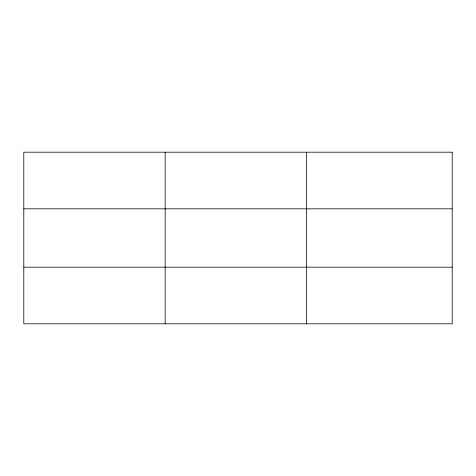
<?xml version="1.0" encoding="UTF-8"?>
<svg xmlns="http://www.w3.org/2000/svg" width="476" height="476" viewBox="0 0 476 476"><rect width="100%" height="100%" fill="white"/><g stroke="black" fill="none" stroke-linecap="round" stroke-linejoin="round"><path stroke-width="0.71" d="M165.172 323.811L165.172 152.189M306.544 323.811L306.544 152.189M23.8 208.827L452.2 208.827M23.8 267.173L452.2 267.173M452.2 152.189L452.2 323.811L23.8 323.811L23.8 152.189L452.2 152.189"/></g></svg>
